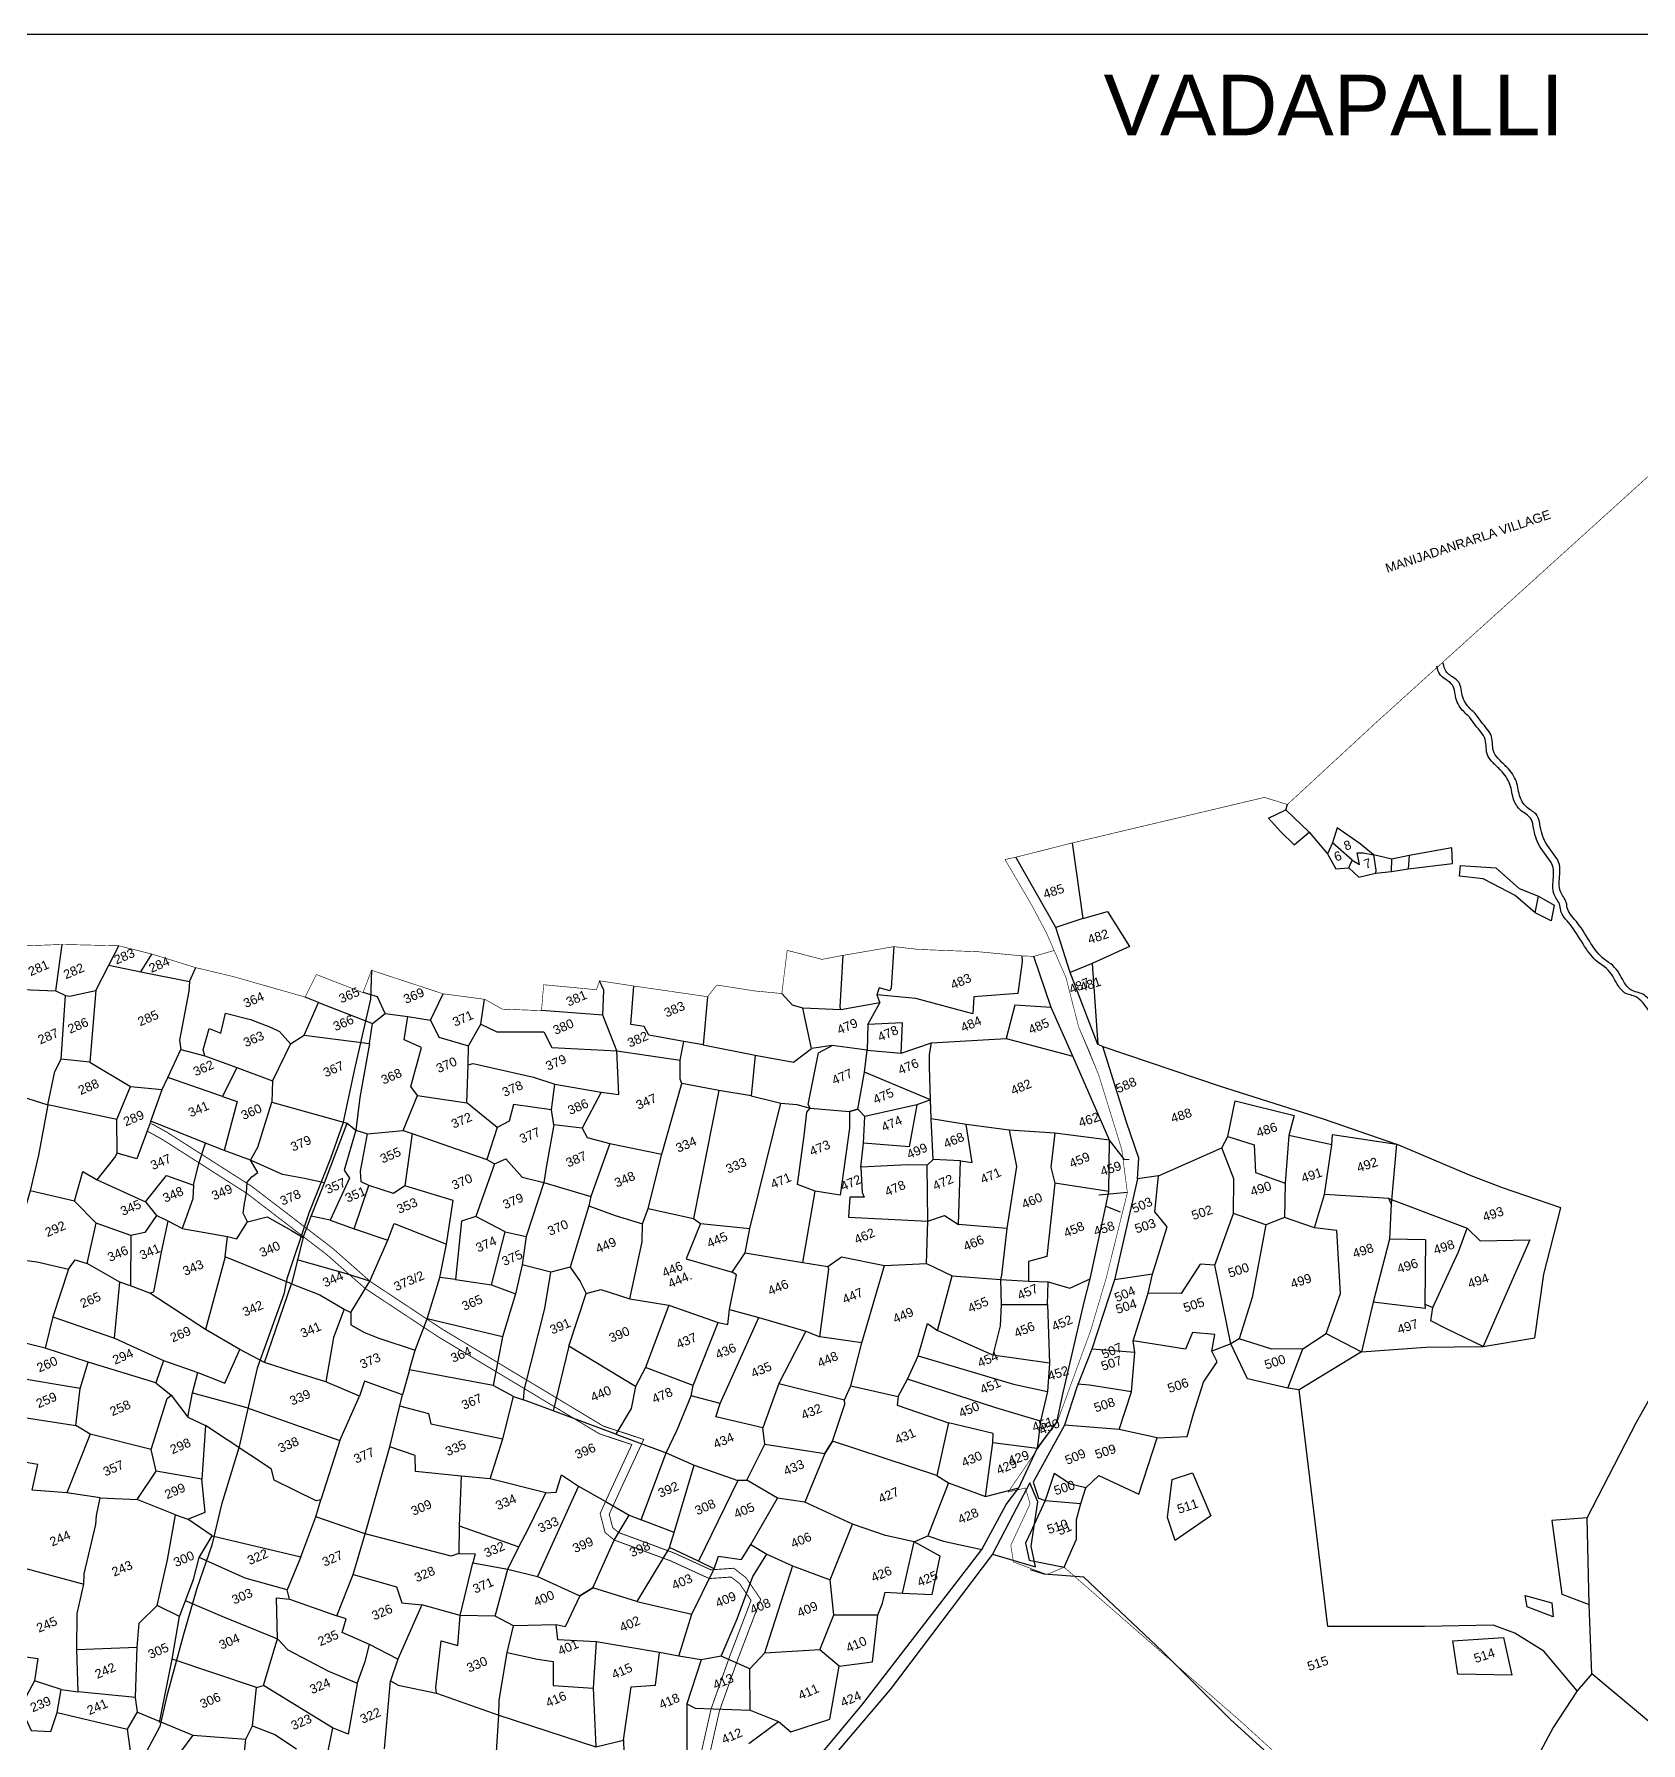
# Model space of a CAD drawing. Header units: millimetres. Extents: x 351621 to 362168, y 1842663 to 1850630.
# Drawn here: x 353626 to 357461, y 1846550 to 1850630 of the extents above; entities that cross this region are included whole.
import ezdxf

# ---------------------------------------------------------------- set-up
doc = ezdxf.new("R2010")
doc.units = ezdxf.units.MM
for name, color, linetype in [('Boundary', 5, 'Continuous'), ('DIMENSION', 7, 'Continuous'), ('Plot', 7, 'Continuous'), ('Plot NUmbers', 7, 'Continuous'), ('ROAD', 1, 'Continuous'), ('Stream', 4, 'Continuous'), ('TEXT', 7, 'Continuous')]:
    doc.layers.add(name, color=color, linetype=linetype)
doc.styles.get("Standard").update_dxf_attribs({"font": 'arial.ttf'})

msp = doc.modelspace()

# ---------------------------------------------------------------- linework, layer by layer
msp.add_lwpolyline([(351620.9, 1850630.1), (362168, 1850630.1), (362168, 1842663.4), (351620.9, 1842663.4)], close=True)
at = {"layer": 'Boundary', "const_width": 1.44}
for points in [[(355943.5, 1848659.4), (355969.7, 1848664.9), (356103.8, 1848698.8), (356562.7, 1848807.6), (356617.8, 1848790.7), (356828.6, 1848985.7), (357171, 1849295.3), (357811.2, 1849875.1)], [(356071.1, 1846963.7), (356043.7, 1846952), (355963.7, 1846982), (355957.4, 1847021.8), (356003.4, 1847120.6), (355992.3, 1847158.6), (355951.1, 1847148.8), (356028.9, 1847262.8), (356067.7, 1847314.7), (356148.3, 1847535.3), (356185.4, 1847660.8), (356235.7, 1847863.8), (356222.4, 1847966.3), (356167.5, 1848144.2), (356143, 1848205), (356119.3, 1848259.6), (356089.1, 1848377.5), (356042.4, 1848484.1), (356006.6, 1848551.6), (355943.5, 1848659.4)], [(353563.2, 1848451.6), (353692.8, 1848456.5), (353828.3, 1848453.3), (353906.7, 1848433.6), (354011.7, 1848401.1), (354101.6, 1848379.7), (354273, 1848330.8), (354299.9, 1848384.6), (354411, 1848341.4), (354431.2, 1848394.8), (354602.1, 1848338.7), (354701.4, 1848325.5), (354743.8, 1848302), (354837.1, 1848298.5), (354842.3, 1848360.3), (354968.2, 1848348.4), (354975.7, 1848369.7), (355057.6, 1848357.2), (355233.7, 1848331.7), (355255.5, 1848359.7), (355346.4, 1848345.4), (355410.8, 1848339.3), (355423.6, 1848442.4), (355506.8, 1848420.9), (355557.6, 1848430.5), (355678.3, 1848451.3), (355736.9, 1848444.6), (355880.8, 1848439), (355983.4, 1848429.3), (356012.6, 1848428), (356060.8, 1848442.1), (356089.1, 1848377.5), (356119.3, 1848259.6), (356167.5, 1848144.2), (356184.5, 1848089)], [(357602.4, 1845829.5), (357429.3, 1845770.8), (357166.6, 1845857), (357011.1, 1846137.9), (356969.1, 1846180.3), (356505.8, 1846601.6), (356084.5, 1846969.4), (356071.1, 1846963.7)]]:
    msp.add_lwpolyline(points, dxfattribs=at)
at = {"layer": 'Boundary'}
msp.add_lwpolyline([(356235.7, 1847863.8), (356167.8, 1847857.5)], dxfattribs=at)
at = {"layer": 'Plot'}
for points in [[(357333.2, 1847087.3), (357451.1, 1847315.6), (357529.1, 1847454.5), (357578.7, 1847535.8), (357701.3, 1847768.8), (357819.1, 1847990), (357850.1, 1848028.8), (358012.3, 1848209.1), (358371.6, 1848654.1), (358641.3, 1848962.7), (358791, 1849321.2), (358977.3, 1849746.7), (358381.4, 1850397)], [(356572.3, 1848758.2), (356613.6, 1848778.1), (356617.8, 1848790.7)], [(356572.3, 1848758.2), (356601.5, 1848726.4), (356634.1, 1848694.6), (356669.3, 1848724.4), (356613.6, 1848778.1)], [(356103.8, 1848698.8), (356129.3, 1848518.4), (356065, 1848497)], [(356669.3, 1848724.4), (356713.1, 1848673.2), (356733, 1848636.8), (356764.5, 1848639.4), (356788.4, 1848617.5), (356828.3, 1848627), (356865.9, 1848630.3), (356905.9, 1848637), (357012.1, 1848649.5), (357010.6, 1848687.5), (356908.2, 1848668.8), (356867, 1848660.5), (356823.5, 1848670.5), (356791.2, 1848696.6), (356736.7, 1848734.8), (356725.4, 1848698.8), (356713.1, 1848673.2)], [(356764.5, 1848639.4), (356772.6, 1848657.8), (356725.4, 1848698.8)], [(356565.9, 1847787.1), (356533.3, 1847613.3), (356502.3, 1847514.8), (356482.4, 1847502.7), (356437.2, 1847485), (356444.3, 1847525.1), (356390.8, 1847529.9), (356374.4, 1847489.7), (356249.8, 1847510.2), (356285, 1847624), (356295.8, 1847669.1), (356330.8, 1847782.5), (356301.3, 1847817.8), (356309.9, 1847904.2), (356260.1, 1847896.7), (356263, 1847946.3), (356233.3, 1848031.9), (356177.2, 1848213), (356164.9, 1848217.9), (356099.1, 1848389.7), (356065, 1848497), (355969.7, 1848664.9)], [(356772.6, 1848657.8), (356789.7, 1848647.7), (356784.2, 1848675.3), (356798.6, 1848675.5), (356823.5, 1848670.5), (356828.9, 1848634.2)], [(356865.9, 1848630.3), (356867, 1848660.5)], [(356908.2, 1848668.8), (356905.9, 1848637)], [(356828.9, 1848634.2), (356828.3, 1848627)], [(357209.1, 1848532.1), (357161.6, 1848573.7), (357108.4, 1848601.3), (357085.2, 1848612.9), (357028.7, 1848619.2), (357030.7, 1848645)], [(357030.7, 1848645), (357115.2, 1848639.6), (357171.1, 1848590.4), (357216.9, 1848571.4), (357254.3, 1848550.3), (357247.7, 1848513.2), (357209.1, 1848532.1), (357216.9, 1848571.4)], [(356129.3, 1848518.4), (356188, 1848535.4), (356240.4, 1848451.8), (356151.8, 1848411.3), (356099.1, 1848389.7)], [(353598.4, 1848349), (353678.1, 1848345.8), (353692.8, 1848456.5)], [(353678.1, 1848345.8), (353700.5, 1848334.6), (353710.1, 1848332.7), (353773.1, 1848346.5), (353804, 1848407.1), (353828.3, 1848453.3)], [(353804, 1848407.1), (353880.8, 1848391.3), (353906.7, 1848433.6)], [(355983.4, 1848429.3), (355984.2, 1848415.7), (355974.4, 1848339.7), (355869.3, 1848331.2), (355866.7, 1848291.2), (355730.8, 1848327.5), (355637.6, 1848336.5), (355644.8, 1848316.7), (355552, 1848300.5), (355461, 1848304.5)], [(355552, 1848300.5), (355550.2, 1848307.4), (355557.6, 1848430.5)], [(355614.3, 1848204.4), (355695.5, 1848196.7), (355768.3, 1848221.7), (355946.1, 1848231.8), (356105.6, 1848189.4), (356053.8, 1848306), (356012.6, 1848428)], [(355678.3, 1848451.3), (355671.5, 1848353), (355668.4, 1848346), (355642.9, 1848352.7), (355637.6, 1848336.5)], [(353880.8, 1848391.3), (353996.8, 1848368.4), (354011.7, 1848401.1)], [(356151.8, 1848411.3), (356164.9, 1848217.9)], [(353382.3, 1847796.7), (353433.7, 1847766), (353483.2, 1847757.3), (353519.2, 1847878.3), (353564.5, 1848030.5), (353578.3, 1848098.7), (353658.9, 1848073.5), (353675.5, 1848153.3), (353690.1, 1848182.7), (353700.5, 1848334.6)], [(353773.1, 1848346.5), (353758.6, 1848175.4), (353690.1, 1848182.7)], [(353996.8, 1848368.4), (353995.1, 1848345.3), (353973.3, 1848228), (353976, 1848205.7), (354033.7, 1848190.8), (354109.9, 1848163), (354194.8, 1848130.8), (354193.1, 1848079.9), (354373.3, 1848029.7), (354393.5, 1848013.2), (354421.4, 1848004), (354507.2, 1848012.4), (354528.6, 1848004.9), (354706.4, 1847943.2), (354724.9, 1847932.8), (354752.1, 1847944.3), (354790.8, 1847901.1), (354842.9, 1847887.9), (354954.6, 1847854.4), (354950.2, 1847832.5), (355012.9, 1847809.5), (355077.9, 1847789.4), (355092.1, 1847825.9), (355124, 1847955.9), (355171.8, 1848124.1), (355168.1, 1848134.8), (355167.9, 1848179.9), (355177.2, 1848224.8), (355093, 1848239.5), (355082.2, 1848260.2), (355050.2, 1848265.6), (355057.6, 1848357.2)], [(354304.5, 1848317.7), (354434, 1848267.8), (354464.3, 1848291.6), (354445.3, 1848331.3), (354411, 1848341.4)], [(354464.3, 1848291.6), (354518.4, 1848284.3), (354572.5, 1848275.8), (354602.1, 1848338.7)], [(355017.2, 1848202.5), (354983.2, 1848287.7), (354985.8, 1848347), (354975.7, 1848369.7)], [(355092.1, 1847825.9), (355199.8, 1847802.2), (355216.3, 1847789.8), (355334.4, 1847778.2), (355356.3, 1847865.1), (355408.3, 1848077.2), (355446.9, 1848074.6), (355478.4, 1848065.8), (355572.2, 1848057.5), (355592, 1848063.5), (355608, 1848151.7), (355614.3, 1848204.4), (355531.1, 1848214.8), (355481.5, 1848207.9), (355461, 1848304.5), (355436.1, 1848311.5), (355410.8, 1848339.3)], [(355233.7, 1848331.7), (355223.3, 1848216.5), (355177.2, 1848224.8)], [(354033.7, 1848190.8), (354029.4, 1848205.2), (354043.6, 1848256), (354071.8, 1848244.6), (354082.5, 1848292.4), (354142.2, 1848277.2), (354190, 1848259), (354211.5, 1848248.3), (354237.6, 1848219.5), (354194.8, 1848130.8)], [(354237.6, 1848219.5), (354270.9, 1848239.8), (354304.5, 1848317.7), (354273, 1848330.8)], [(354572.5, 1848275.8), (354592, 1848234.8), (354662.6, 1848214), (354692.2, 1848266), (354701.4, 1848325.5)], [(354983.2, 1848287.7), (354837.1, 1848298.5)], [(355615.9, 1848265.6), (355644.8, 1848316.7)], [(356053.8, 1848306), (355967, 1848311.3), (355946.1, 1848231.8)], [(354270.9, 1848239.8), (354426.2, 1848219.8), (354434, 1848267.8)], [(354507.2, 1848012.4), (354540.7, 1848096.1), (354525.4, 1848116.9), (354550.5, 1848210.1), (354509.3, 1848228.8), (354518.4, 1848284.3)], [(354692.2, 1848266), (354730.6, 1848247.7), (354842.5, 1848247.5), (354861.7, 1848210.8), (355017.2, 1848202.5), (355167.9, 1848179.9)], [(355695.5, 1848196.7), (355698.5, 1848269.1), (355615.9, 1848265.6), (355614.3, 1848204.4)], [(354426.2, 1848219.8), (354403.7, 1848091.1), (354393.5, 1848013.2)], [(354540.7, 1848096.1), (354659, 1848078.3), (354662, 1848168.9), (354662.6, 1848214)], [(355223.3, 1848216.5), (355346.9, 1848192), (355438.3, 1848175.6), (355481.5, 1848207.9)], [(355592, 1848063.5), (355572.2, 1848057.5), (355572.2, 1848017.4), (355550.1, 1847857.5), (355490.5, 1847867.5), (355447.9, 1847883.1), (355464.1, 1847999.5), (355470.5, 1848056.3), (355478.4, 1848065.8), (355474, 1848074.2), (355498.4, 1848197.9), (355531.1, 1848214.8)], [(356192.9, 1847988.9), (356062.7, 1848006), (355953.6, 1848013), (355851, 1848026.2), (355767.3, 1848040.1), (355765.7, 1848085.4), (355763, 1848163.9), (355763.2, 1848193.5), (355768.3, 1848221.7)], [(356177.2, 1848213), (356454.7, 1848119.1), (356702.9, 1848040.3), (356878.3, 1847979.5), (356865.6, 1847837.3), (356861.3, 1847752.9), (356822.2, 1847602.4), (356794.3, 1847483.3), (356646, 1847392.7), (356618.6, 1847396.6), (356654.2, 1847490.9), (356710, 1847527.3), (356794.3, 1847483.3)], [(353758.6, 1848175.4), (353856.3, 1848117.6), (353931.2, 1848110.4), (353945.4, 1848138.8), (353976, 1848205.7)], [(354662, 1848168.9), (354673.8, 1848172.1), (354817.9, 1848139.6), (354868.7, 1848123), (354979.9, 1848103.4), (355021.8, 1848098.5), (355017.2, 1848202.5)], [(355346.9, 1848192), (355337.8, 1848094.8), (355408.3, 1848077.2)], [(356239.8, 1847942), (356228.5, 1847943.3), (356192.9, 1847988.9), (356105.6, 1848189.4)], [(354109.9, 1848163), (354075.8, 1848093.6), (354110.7, 1848081.8), (354079.4, 1847964.7), (354034.9, 1847981.8), (353904.5, 1848034.5), (353931.2, 1848110.4)], [(354075.8, 1848093.6), (353945.4, 1848138.8)], [(355765.7, 1848085.4), (355608, 1848151.7)], [(353904.5, 1848034.5), (353871, 1847944.8), (353824.5, 1847957.7), (353823.5, 1848038.3), (353856.3, 1848117.6)], [(354979.9, 1848103.4), (354934.1, 1848018), (354866.4, 1848025.8), (354861.2, 1848061.9), (354868.7, 1848123)], [(355337.8, 1848094.8), (355260.5, 1848107.9), (355171.8, 1848124.1)], [(355260.5, 1848107.9), (355199.8, 1847802.2)], [(353823.5, 1848038.3), (353658.9, 1848073.5), (353636, 1847953.3), (353616.1, 1847867.9), (353576.4, 1847728.9), (353483.2, 1847757.3)], [(354142.8, 1847941.3), (354160.2, 1847972.7), (354193.1, 1848079.9)], [(354861.2, 1848061.9), (354770.6, 1848074.4), (354760.1, 1848034.2), (354731.4, 1848019.3), (354659, 1848078.3)], [(355765.7, 1848085.4), (355733.3, 1848073.6), (355609.3, 1848045.4), (355592, 1848063.5)], [(355733.3, 1848073.6), (355714.5, 1847973.4), (355605.7, 1847981.8)], [(357309.6, 1846674.2), (357230, 1846769.1), (357160.4, 1846812), (357108.9, 1846830.8), (356944.7, 1846827.8), (356714.1, 1846827.8), (356683.9, 1847077.6), (356646, 1847392.7), (356618.6, 1847396.6), (356522.2, 1847419.2), (356482.4, 1847502.7), (356444.6, 1847690.6), (356489.1, 1847814), (356490.1, 1847896.9), (356461.1, 1847970.5), (356475.4, 1847998.2), (356493.2, 1848082.8), (356633.8, 1848048), (356621.5, 1848000.6), (356612, 1847886.5), (356610.6, 1847804.5), (356565.9, 1847787.1), (356489.1, 1847814)], [(354332.6, 1847797.8), (354287.3, 1847807.3), (354319, 1847887.3), (354373.3, 1848029.7)], [(354393.5, 1848013.2), (354366.1, 1847917.5), (354378.8, 1847898), (354332.6, 1847797.8), (354389.9, 1847777.3), (354425.3, 1847880.9)], [(354866.4, 1848025.8), (354848.7, 1847928.4), (354842.9, 1847887.9), (354800.4, 1847758.9), (354790.7, 1847691.1), (354774.8, 1847622.1), (354744.1, 1847519.9), (354721.5, 1847403.6), (354521.9, 1847441.1), (354535.7, 1847487.7), (354564.3, 1847562.7), (354594.1, 1847661), (354610.3, 1847741)], [(354731.4, 1848019.3), (354706.4, 1847943.2)], [(354934.1, 1848018), (354946.2, 1847995.6), (355000, 1847981.3), (355124, 1847955.9)], [(355771.9, 1847942.6), (355757.4, 1847929.3), (355710.9, 1847929.9), (355599.6, 1847924.3), (355605.7, 1847981.8), (355609.3, 1848045.4)], [(355837, 1847939.5), (355771.9, 1847942.6), (355767.3, 1848040.1)], [(355947.8, 1847778), (355832.6, 1847787.6), (355837, 1847939.5), (355864.8, 1847935.6), (355851, 1848026.2)], [(355953.6, 1848013), (355971.1, 1847926.5), (355947.8, 1847778), (355935.1, 1847667.1), (355933.1, 1847656.7)], [(356062.7, 1848006), (356053.3, 1847924.7), (356062.9, 1847886.4), (356043.7, 1847711.6), (355999.9, 1847699.7), (355999.8, 1847652.8)], [(353979.7, 1847778.6), (354087.9, 1847759.1), (354110.2, 1847753.8), (354135.6, 1847794.3), (354125.1, 1847814.8), (354128, 1847837.8), (354132.7, 1847862.7), (354134.8, 1847888.6), (354145.4, 1847901.6), (354159.9, 1847911.6), (354142.8, 1847941.3), (354079.4, 1847964.7)], [(354006.1, 1847881.3), (354018.8, 1847933.8), (354034.9, 1847981.8)], [(354528.6, 1848004.9), (354510.9, 1847880), (354483.7, 1847861.9), (354425.3, 1847880.9), (354406.4, 1847889.7), (354405.1, 1847915), (354421.4, 1848004)], [(355000, 1847981.3), (354954.6, 1847854.4)], [(356184.5, 1847831.2), (356191.2, 1847866.3), (356192.9, 1847988.9)], [(356309.9, 1847904.2), (356461.1, 1847970.5), (356475.4, 1847998.2), (356538.4, 1847977.8), (356541.9, 1847911.8), (356612, 1847886.5)], [(356682.4, 1847779.4), (356706.4, 1847859.1), (356723.7, 1847977.7), (356621.5, 1848000.6)], [(356723.7, 1847977.7), (356725.6, 1848002.5), (356878.3, 1847979.5)], [(356794.3, 1847483.3), (356948, 1847494.6), (357085, 1847496.1), (357208.5, 1847517), (357230.2, 1847668.8), (357270.6, 1847827.7), (357131.5, 1847875.7), (357052.3, 1847905.8), (356878.3, 1847979.5)], [(353722.3, 1847843.7), (353742.1, 1847914), (353776.5, 1847894.3), (353818.8, 1847948.1), (353824.5, 1847957.7)], [(354319, 1847887.3), (354271.3, 1847897.7), (354219.2, 1847907.3), (354142.8, 1847941.3)], [(354724.9, 1847932.8), (354680.7, 1847806.9), (354646, 1847795.9), (354632.2, 1847656.4), (354594.1, 1847661)], [(355599.6, 1847924.3), (355602.9, 1847864.3), (355607.2, 1847852.9), (355573, 1847853.2), (355570.1, 1847805.3), (355759.1, 1847796.1), (355798.9, 1847809.3), (355832.6, 1847787.6)], [(355759.1, 1847796.1), (355757.4, 1847929.3)], [(353776.5, 1847894.3), (353892.1, 1847841.8), (353918.2, 1847809.6), (353890.5, 1847768.4), (353857.1, 1847761.5), (353774.4, 1847790.8)], [(353892.1, 1847841.8), (353941.6, 1847905.1), (354006.1, 1847881.3), (354004.5, 1847849.4), (353979.7, 1847778.6), (353946, 1847795.5)], [(356260.1, 1847896.7), (356204.8, 1847655.5), (356151, 1847489.7), (356115.1, 1847399.2), (356085.3, 1847308.6), (356010.6, 1847172.8), (356023.9, 1847134.5), (356039.5, 1847128.9), (356004.5, 1847051.9), (355992.8, 1847026.5), (356001.4, 1846986.1), (356084.5, 1846969.4), (356114.6, 1847036.6), (356114.3, 1847083.7), (356124.4, 1847121.6), (356136.7, 1847158.6), (356100.1, 1847168), (356060.6, 1847192.9), (356039.5, 1847128.9), (356124.4, 1847121.6)], [(356191.2, 1847866.3), (356062.9, 1847886.4)], [(353576.4, 1847728.9), (353571.4, 1847706.7), (353633.5, 1847698.4), (353708.3, 1847681.1), (353723.6, 1847703.6), (353752.3, 1847694.3), (353774.4, 1847790.8), (353722.3, 1847843.7), (353616.1, 1847867.9)], [(354389.9, 1847777.3), (354470.3, 1847750.5), (354485.2, 1847790.5), (354610.3, 1847741), (354625.9, 1847844.8), (354510.9, 1847880)], [(355323.3, 1847720.2), (355461, 1847696.8), (355490.5, 1847867.5)], [(356865.6, 1847837.3), (356865.6, 1847837.3), (356859.6, 1847850), (356706.4, 1847859.1)], [(356859.6, 1847850), (357046.5, 1847778.9), (357077.5, 1847748.5), (357196.7, 1847751.4), (357142.1, 1847627.8), (357085, 1847496.1), (356997.3, 1847538.9), (356960.4, 1847557.4), (356965.2, 1847589.3), (357025.8, 1847722.6), (357046.5, 1847778.9)], [(353902.1, 1847623.4), (353911.7, 1847627.1), (353930.8, 1847725.9), (353946, 1847795.5), (353918.2, 1847809.6)], [(354135.6, 1847794.3), (354182.1, 1847805.8), (354240.3, 1847773.1), (354268.2, 1847756.9), (354240.3, 1847646.1)], [(354268.2, 1847756.9), (354287.3, 1847807.3)], [(354632.2, 1847656.4), (354717.9, 1847643.4), (354750.7, 1847770.1), (354680.7, 1847806.9)], [(354950.2, 1847832.5), (354905.6, 1847686.2), (354859.7, 1847674.2), (354790.7, 1847691.1)], [(355461, 1847696.8), (355520.4, 1847687.7), (355552.9, 1847710.8), (355656.1, 1847690.2), (355755.9, 1847694.8), (355817.6, 1847665.5), (355933.1, 1847656.7), (355999.8, 1847652.8), (356046.6, 1847650.5), (356098.2, 1847635.5), (356146.7, 1847658.3), (356184.5, 1847831.2), (356218.8, 1847818)], [(356710, 1847527.3), (356744.5, 1847622.6), (356735.9, 1847773.6), (356682.4, 1847779.4), (356610.6, 1847804.5)], [(353708.3, 1847681.1), (353670.4, 1847567.6), (353652.2, 1847492.4), (353582.2, 1847510.1), (353526.8, 1847524.7), (353526.8, 1847561.6), (353444, 1847582.2), (353386.4, 1847593.5), (353416.4, 1847709.9), (353433.7, 1847766)], [(353857.1, 1847761.5), (353855.9, 1847640.9), (353830.4, 1847650), (353752.3, 1847694.3)], [(354750.7, 1847770.1), (354800.4, 1847758.9)], [(354905.6, 1847686.2), (354929.1, 1847651.5), (354943.4, 1847622.6), (354978.7, 1847632.6), (355047.9, 1847610), (355077.4, 1847746.2), (355077.9, 1847789.4)], [(355216.3, 1847789.8), (355182.7, 1847705.7), (355291.9, 1847673.7), (355323.3, 1847720.2), (355334.4, 1847778.2)], [(355755.9, 1847694.8), (355759.1, 1847796.1)], [(354176.1, 1847458.6), (354240.3, 1847646.1), (354081.9, 1847710.4), (354087.9, 1847759.1)], [(354382.1, 1847577.4), (354427.2, 1847652.8), (354470.3, 1847750.5)], [(356947.6, 1847751.1), (356861.3, 1847752.9)], [(356947.6, 1847751.1), (356945.8, 1847597.7), (356965.2, 1847589.3)], [(354081.9, 1847710.4), (354035.4, 1847537.1)], [(354427.2, 1847652.8), (354363.4, 1847672.2), (354253.7, 1847703.6)], [(355403.5, 1847407.8), (355560.5, 1847368.8), (355575.6, 1847402.4), (355601.4, 1847505.1), (355656.1, 1847690.2)], [(355601.4, 1847505.1), (355501.5, 1847519.3), (355523.1, 1847681.4), (355520.4, 1847687.7)], [(356444.6, 1847690.6), (356409.6, 1847692.7), (356364, 1847623.2), (356285, 1847624)], [(353670.4, 1847567.6), (353818.1, 1847516.7), (353830.4, 1847650)], [(353935.1, 1847462.9), (354016.4, 1847434.4), (354081.1, 1847409.1), (354116.8, 1847489.6), (354035.4, 1847537.1), (353902.1, 1847623.4), (353855.9, 1847640.9)], [(354240.3, 1847646.1), (354308.2, 1847619.8), (354365.7, 1847585.3), (354382.1, 1847577.4)], [(354717.9, 1847643.4), (354774.8, 1847622.1)], [(354769.9, 1847377), (354794.2, 1847369.2), (354796.4, 1847395.6), (354845.1, 1847586.8), (354859.7, 1847674.2)], [(355047.9, 1847610), (355140.8, 1847594.9), (355258.8, 1847553.7), (355282, 1847548.8), (355285.9, 1847584.9), (355302.5, 1847667.2), (355291.9, 1847673.7)], [(355331.9, 1846548.4), (355402.7, 1846600.8), (355432.6, 1846576), (355525.1, 1846606.7), (355547.3, 1846733.2), (355627.4, 1846743.8), (355640.1, 1846855.9), (355651.1, 1846883.6), (355657.4, 1846909.8), (355699, 1846907.3), (355769.9, 1846903.9), (355788.8, 1846996.1), (355726.6, 1847029.9), (355759.3, 1847044.1), (355797, 1847031.6), (355888.4, 1847011.9), (355946.6, 1847119.3), (355976.5, 1847158.7), (356020.4, 1847252.9), (356067.3, 1847315.7), (356080.5, 1847379.6), (356132.9, 1847601.9), (356146.7, 1847658.3)], [(355688.6, 1847376.7), (355711.2, 1847418.1), (355736, 1847474), (355758.7, 1847551.6), (355782.6, 1847534.5), (355817.6, 1847665.5)], [(355933.1, 1847656.7), (355934.3, 1847597.1), (355932.1, 1847546), (355914.5, 1847475.9), (355782.6, 1847534.5)], [(355934.3, 1847597.1), (356045.3, 1847596.5), (356046.6, 1847650.5)], [(356295.8, 1847669.1), (356204.8, 1847655.5)], [(355140.8, 1847594.9), (355085.7, 1847446.6), (355061.8, 1847401.3), (354902.1, 1847497), (354943.4, 1847622.6)], [(356945.8, 1847597.7), (356946.3, 1847587.1), (356822.2, 1847602.4)], [(354365.7, 1847585.3), (354340.5, 1847518.3), (354322.4, 1847412)], [(354382.1, 1847577.4), (354381.9, 1847548), (354414.5, 1847529.9), (354448.6, 1847516.4), (354535.7, 1847487.7)], [(354744.1, 1847519.9), (354564.3, 1847562.7)], [(355263.8, 1847360.7), (355356, 1847565.6)], [(355285.9, 1847584.9), (355356, 1847565.6), (355467.9, 1847533.2), (355501.5, 1847519.3)], [(356045.3, 1847596.5), (356050.1, 1847456.8), (356044.8, 1847388.9), (356028.6, 1847318), (356020.4, 1847252.9), (355914.4, 1847266), (355915.6, 1847288.6), (355808.4, 1847314)], [(353818.1, 1847516.7), (353935.1, 1847462.9), (353916.3, 1847409.9), (353754.9, 1847459.2)], [(354586.3, 1846668.5), (354585.2, 1846682.1), (354597.2, 1846793.8), (354637.6, 1846782.6), (354643.3, 1846853.9), (354673.2, 1846979.5), (354756.9, 1846965), (354782.6, 1847018.4), (354804.9, 1847059.9), (354847.4, 1847146.6), (354872.3, 1847148.9), (354884.6, 1847190.2), (354925.6, 1847163), (354993.1, 1847125), (355046, 1847093.4), (355075.1, 1847082.7), (355134.5, 1847242.9), (355160.6, 1847297.7), (355194.7, 1847378.4), (355199.4, 1847403.2), (355258.8, 1847553.7)], [(355467.9, 1847533.2), (355403.5, 1847407.8), (355365.8, 1847302.4)], [(353735.5, 1847395.8), (353754.9, 1847459.2), (353652.2, 1847492.4)], [(354521.9, 1847441.1), (354505.1, 1847380.8), (354414.8, 1847413.4), (354402.7, 1847377.8), (354322.4, 1847412), (354245.2, 1847435.7), (354176.1, 1847458.6), (354116.8, 1847489.6)], [(354902.1, 1847497), (354865, 1847342.8), (354794.2, 1847369.2)], [(356050.1, 1847456.8), (355914.5, 1847475.9)], [(356253.8, 1847481.8), (356151, 1847489.7)], [(356216.3, 1847298), (356245.8, 1847388.4), (356253.8, 1847481.8), (356249.8, 1847510.2)], [(356306.9, 1847278), (356378.1, 1847281.2), (356393.6, 1847335.3), (356417.3, 1847411.5), (356450, 1847459.8), (356437.2, 1847485)], [(356654.2, 1847490.9), (356580.5, 1847490.1), (356502.3, 1847514.8)], [(353992.7, 1847327.8), (354004.3, 1847385.6), (354016.4, 1847434.4)], [(355199.4, 1847403.2), (355085.7, 1847446.6)], [(355736, 1847474), (355964, 1847406.3), (356044.8, 1847388.9)], [(352961.5, 1847199.5), (353108.8, 1847139.7), (353117.5, 1847132.2), (353167.4, 1847113.6), (353351.6, 1847033.5), (353360.6, 1847026.8), (353434.4, 1847007.4), (353606.1, 1846966.6), (353744.4, 1846928.9), (353745, 1846953.4), (353773.2, 1847071.5), (353774.5, 1847092.7), (353783.6, 1847135.1), (353703.7, 1847147.1), (353621.4, 1847153.4), (353634.9, 1847214.8), (353411.6, 1847252.8), (353376.4, 1847255.1), (353235.3, 1847245.4), (353152.3, 1847277.9), (353176.6, 1847364.5), (353176.9, 1847396.2), (353024, 1847432.7)], [(353557.4, 1847378.2), (353587, 1847329.5), (353725.8, 1847307.9), (353735.5, 1847395.8), (353574.2, 1847423.5)], [(353916.3, 1847409.9), (353953.4, 1847380.4), (353992.7, 1847327.8), (354035.3, 1847308.1), (354026.4, 1847179.7), (353917.6, 1847198.6), (353905.6, 1847250.1), (353759.5, 1847286.7), (353725.8, 1847307.9)], [(354498.4, 1847354.6), (354567.7, 1847336.3), (354573.2, 1847311.4), (354744.5, 1847275.7), (354769.9, 1847377), (354721.5, 1847403.6)], [(355061.8, 1847401.3), (355051.2, 1847348), (355014.4, 1847286.9), (354865, 1847342.8)], [(355575.6, 1847402.4), (355688.6, 1847376.7), (355686.1, 1847356.1), (355808.4, 1847314), (355780.8, 1847188.3), (355532, 1847270.6), (355513.3, 1847240.6), (355465.8, 1847125), (355400.1, 1847133.9), (355327.2, 1847177), (355305.6, 1847176.1), (355211.6, 1846983.6), (355143, 1847016.2), (355153.6, 1847051.9), (355075.1, 1847082.7)], [(356028.6, 1847318), (355922, 1847350.1), (355711.2, 1847418.1)], [(356245.8, 1847388.4), (356145.3, 1847404.1), (356116.6, 1847406.1)], [(353905.6, 1847250.1), (353943.2, 1847372.3), (353953.4, 1847380.4)], [(354004.3, 1847385.6), (354130.9, 1847351.7), (354355.5, 1847272.2), (354402.7, 1847377.8)], [(354235.6, 1846893.1), (354348.3, 1846853.6), (354387.7, 1846952.3), (354416.3, 1847049), (354474.9, 1847256.9), (354505.1, 1847380.8)], [(355014.4, 1847286.9), (355134.5, 1847242.9), (355201.8, 1847212.8), (355305.6, 1847176.1), (355327.2, 1847177), (355369.9, 1847263.2), (355365.8, 1847302.4), (355253.3, 1847328.4), (355263.8, 1847360.7), (355194.7, 1847378.4)], [(355369.9, 1847263.2), (355513.3, 1847240.6), (355532, 1847270.6), (355561.3, 1847358.9), (355560.5, 1847368.8)], [(353759.5, 1847286.7), (353703.7, 1847147.1)], [(354310.7, 1847130.2), (354299.2, 1847127.5), (354198.8, 1847177), (354192.5, 1847203.6), (354035.3, 1847308.1)], [(354355.5, 1847272.2), (354310.7, 1847130.2)], [(354847.4, 1847146.6), (354714.7, 1847180.6), (354744.5, 1847275.7)], [(356136.7, 1847158.6), (356167.8, 1847188.5), (356263.1, 1847143.5), (356306.9, 1847278), (356216.3, 1847298), (356085.3, 1847308.6)], [(354714.7, 1847180.6), (354645, 1847187.1), (354536.7, 1847198.2), (354535.7, 1847235.9), (354474.9, 1847256.9)], [(355780.8, 1847188.3), (355808.4, 1847170.6), (355896.8, 1847138.4), (355914.4, 1847266)], [(353783.6, 1847135.1), (353871.5, 1847130.7), (353917.6, 1847198.6)], [(355153.6, 1847051.9), (355201.8, 1847212.8)], [(356331.1, 1847087.7), (356342.3, 1847178.6), (356390.8, 1847195), (356435.3, 1847092.1), (356349.7, 1847033.4), (356331.1, 1847087.7)], [(353963.7, 1847094.6), (353992.6, 1847083.8), (354034.3, 1847100.5), (354026.4, 1847179.7)], [(354645, 1847187.1), (354640.4, 1847068.3), (354639.6, 1847002.1), (354678.6, 1847001.6), (354673.2, 1846979.5)], [(354925.6, 1847163), (354827.9, 1846947)], [(355808.4, 1847170.6), (355759.3, 1847044.1)], [(355896.8, 1847138.4), (355976.5, 1847158.7)], [(356002.9, 1847171.1), (355972.1, 1847112), (355914.1, 1847000.3), (356016.2, 1846970.5), (356005.8, 1847019.3), (356021.7, 1847125.8), (356002.9, 1847171.1)], [(353814.7, 1846442.5), (353857.2, 1846519), (353848.5, 1846582.3), (353866.4, 1846612.9), (353872.8, 1846623.4), (353867.8, 1846658.2), (353871.5, 1846778.4), (353876.9, 1846835.6), (353919.5, 1846877.7), (353944.3, 1846987.3), (353963.7, 1847094.6), (353871.5, 1847130.7)], [(354050.9, 1847044.6), (354262.9, 1846994.2), (354298.6, 1847089.5), (354310.7, 1847130.2)], [(355249.3, 1846965.6), (355259.4, 1846995.7), (355314.7, 1846987.8), (355336.9, 1847023.5), (355400.1, 1847133.9)], [(355336.9, 1847023.5), (355375.2, 1847000.2), (355436, 1846972.5), (355525.8, 1846939.2), (355579.3, 1847071.8), (355465.8, 1847125)], [(353972.6, 1846851.4), (354006.3, 1846939.7), (354019.7, 1846992.6), (354050.9, 1847044.6), (353992.6, 1847083.8)], [(354639.6, 1847002.1), (354621.1, 1846995.4), (354416.3, 1847049), (354298.6, 1847089.5)], [(354640.4, 1847068.3), (354782.6, 1847018.4)], [(354726.1, 1846852.4), (354756.9, 1846965), (354827.9, 1846947), (354929, 1846901), (354960, 1846920.2), (355010.8, 1847034.2), (355046, 1847093.4)], [(355699, 1846907.3), (355726.6, 1847029.9), (355658, 1847044.8), (355579.3, 1847071.8)], [(357344.7, 1846714.7), (357337.8, 1846880), (357333.2, 1847087.3), (357249, 1847080.7), (357272.9, 1846905), (357337.8, 1846880)], [(354262.9, 1846994.2), (354230.1, 1846915.7), (354130, 1846943.4), (354019.7, 1846992.6)], [(355143, 1847016.2), (355065, 1846887.2), (354960, 1846920.2), (354929, 1846901), (354893.9, 1846826.7), (354872, 1846831.4), (354770, 1846829.8)], [(355081.2, 1846139.2), (355195.1, 1846125.9), (355244.1, 1846212), (355312.8, 1846293.9), (355601.7, 1846639.7), (355859.3, 1846974.5), (355888.4, 1847011.9)], [(355265.8, 1846757.3), (355303.9, 1846846.5), (355341.2, 1846947.3), (355375.2, 1847000.2)], [(355914.1, 1847000.3), (355669.2, 1846677.3), (355442, 1846409.6), (355542, 1846416.5), (355509.3, 1846260.4), (355429.2, 1846237.5), (355362, 1846301), (355442, 1846409.6)], [(354387.7, 1846952.3), (354491.1, 1846922.6), (354503.6, 1846884.3), (354551.2, 1846879.6), (354494, 1846749.5), (354426.2, 1846784.5)], [(355065, 1846887.2), (355195.6, 1846857.3), (355246.2, 1846959.4), (355249.3, 1846965.6), (355211.6, 1846983.6)], [(355436, 1846972.5), (355373.5, 1846776.9), (355369.1, 1846764.4), (355334.6, 1846727.1), (355265.8, 1846757.3), (355218.2, 1846748.5), (355165.3, 1846757.3), (355118.7, 1846765.5)], [(353690.4, 1846677.3), (353731, 1846671.5), (353727.5, 1846773), (353728.3, 1846858.5), (353744.4, 1846928.9)], [(353986.8, 1846889.9), (354074, 1846852.1), (354206.9, 1846798.6), (354204.7, 1846896.3), (354235.6, 1846893.1), (354230.1, 1846915.7)], [(355535.1, 1846855.9), (355525.8, 1846939.2)], [(353925.5, 1846598.2), (353955.1, 1846749.5), (353972.6, 1846851.4), (353919.5, 1846877.7)], [(354735.5, 1846616), (354735.9, 1846651.9), (354755, 1846765.4), (354770, 1846829.8), (354726.1, 1846852.4), (354643.3, 1846853.9), (354551.2, 1846879.6)], [(357185, 1846902.2), (357248.9, 1846884.5), (357251.8, 1846851), (357190.1, 1846874.6), (357185, 1846902.2)], [(353318.9, 1846830.7), (353359.9, 1846815.4), (353496.4, 1846777.3), (353577.4, 1846759.1), (353634.4, 1846751.7), (353626.8, 1846697.9), (353593.6, 1846634.9), (353618.5, 1846579.7), (353665.9, 1846576.7), (353681, 1846622.5), (353690.4, 1846677.3), (353626.8, 1846697.9)], [(353972.6, 1846851.4), (353972.6, 1846851.4)], [(354157.1, 1846681.9), (354173.1, 1846687), (354200.2, 1846777.4), (354206.9, 1846798.6), (354231.4, 1846771.8), (354328.3, 1846721), (354395.2, 1846693.2), (354397, 1846692), (354416.1, 1846744.1), (354426.2, 1846784.5), (354360.9, 1846813.4), (354370.7, 1846846.1), (354348.3, 1846853.6)], [(355033.2, 1846556.1), (355051, 1846683.4), (355109.1, 1846687.6), (355118.7, 1846765.5), (354967.8, 1846791.1), (354876.2, 1846796.2), (354872, 1846831.4)], [(355165.3, 1846757.3), (355195.6, 1846857.3)], [(355501.8, 1846771.9), (355535.1, 1846855.9), (355640.1, 1846855.9)], [(354967.8, 1846791.1), (354960.2, 1846680.8)], [(357012.8, 1846793.7), (357133.6, 1846801.5), (357153.6, 1846711.8), (357024.8, 1846714.3), (357012.8, 1846793.7)], [(353727.5, 1846773), (353871.5, 1846778.4)], [(353872.8, 1846623.4), (354004.4, 1846568.6), (354131.1, 1846558.6), (354147.3, 1846590.9), (354157.1, 1846681.9), (353955.1, 1846749.5)], [(354494, 1846749.5), (354476.6, 1846697.9)], [(354755, 1846765.4), (354827.6, 1846750.2), (354865.2, 1846744.4), (354864.6, 1846686.9), (354960.2, 1846680.8), (354966.6, 1846540.2)], [(355218.2, 1846748.5), (355184.1, 1846643.1), (355184.4, 1846523.9)], [(355547.3, 1846733.2), (355501.8, 1846771.9), (355369.1, 1846764.4)], [(355184.1, 1846643.1), (355204.2, 1846633), (355335.5, 1846628.4), (355334.6, 1846727.1)], [(358264.6, 1845999.6), (358209.2, 1846054.1), (358176.3, 1846077.3), (358082, 1846159.8), (357863.3, 1846309.7), (357841.5, 1846294.6), (357717.9, 1846414.4), (357596.7, 1846504.1), (357344.7, 1846714.7), (357309.6, 1846674.2), (357251.8, 1846586.9), (357129.5, 1846357.3), (357093, 1846291.5), (357054.1, 1846233.8), (357088, 1846199.1), (357011.1, 1846137.9)], [(353867.8, 1846658.2), (353731, 1846671.5)], [(354397, 1846692), (354375.5, 1846570.9), (354337.8, 1846585.6), (354173.1, 1846687)], [(354462.1, 1846535.7), (354476.6, 1846697.9), (354495.1, 1846687.7), (354586.3, 1846668.5), (354735.5, 1846616), (354966.6, 1846540.2), (355033.2, 1846556.1), (355033.8, 1846527.6)], [(353681, 1846622.5), (353848.5, 1846582.3)], [(355335.5, 1846628.4), (355402.7, 1846600.8)], [(354122.6, 1846472), (354131.1, 1846558.6), (354147.3, 1846590.9), (354200.4, 1846570.2), (354252.5, 1846535.5)], [(354337.8, 1846585.6), (354322.9, 1846510.7)], [(354720.5, 1846377.1), (354735.5, 1846616)], [(354004.4, 1846568.6), (353963.9, 1846513.7), (353945.5, 1846394.8), (353887.8, 1846415.3), (353828.8, 1846225.2)]]:
    msp.add_lwpolyline(points, dxfattribs=at)
at = {"layer": 'ROAD'}
for points in [[(354431.2, 1848394.8), (354428.6, 1848326), (354391.2, 1848162.8), (354362.7, 1848029.1), (354333.6, 1847945.2), (354281.9, 1847815.2), (354228.9, 1847658.1), (354222.3, 1847621.1), (354158.4, 1847444.4), (354114.3, 1847254.4), (354073.2, 1847118.8), (354049.8, 1847022.2), (354014.3, 1846918.2), (353982.2, 1846808.8), (353942.6, 1846662.1), (353925.7, 1846588.9), (353874.4, 1846491.6)], [(357195, 1845842), (357194.1, 1845859.7), (357072.5, 1846099.3), (357053.1, 1846119), (356996.9, 1846139.1), (356852.2, 1846274.9), (356588.6, 1846508.4), (356481.3, 1846606.6), (356319.2, 1846767.9), (356132.1, 1846946), (356037.1, 1846953.1), (356004.8, 1846963.5)]]:
    msp.add_lwpolyline(points, dxfattribs=at)
at = {"layer": 'ROAD', "const_width": 2.16}
for points in [[(355208.7, 1846374.7), (355210.8, 1846492.9), (355242.1, 1846631.6), (355286, 1846755.5), (355337.4, 1846890.2), (355310, 1846930.2), (355289.8, 1846945.9), (355237.7, 1846942.3), (355144, 1846985.1), (355010.8, 1847034.2), (354988.9, 1847052.2), (354977.1, 1847097.6), (355002.5, 1847153.7), (355052.8, 1847262.3), (354975.9, 1847287.6), (354589.5, 1847520.2), (354416.4, 1847634.8), (354324.6, 1847715.7), (354132.7, 1847862.7), (353932.2, 1847990.7), (353895.7, 1848010.9)], [(355229.2, 1846374.4), (355231.3, 1846490.5), (355261.8, 1846625.9), (355305.3, 1846748.4), (355360.4, 1846892.9), (355325.1, 1846944.4), (355296.2, 1846966.9), (355241.5, 1846963.1), (355151.8, 1847004.1), (355021.2, 1847052.2), (355007.1, 1847063.8), (354998.8, 1847095.7), (355021.2, 1847145.1), (355081.1, 1847274.6), (354984.5, 1847306.4), (354600.5, 1847537.6), (354428.9, 1847651.2), (354337.7, 1847731.6), (354144.5, 1847879.5), (353942.7, 1848008.3), (353905.6, 1848028.8)]]:
    msp.add_lwpolyline(points, dxfattribs=at)
at = {"layer": 'Stream'}
for points in [[(357830, 1848003), (357817.3, 1848023.4), (357796.1, 1848030.7), (357774.9, 1848063.5), (357754.5, 1848077), (357725.6, 1848107.1), (357696, 1848113.5), (357675.6, 1848130.4), (357650, 1848147.8), (357608.8, 1848198.6), (357586.5, 1848205.1), (357568.5, 1848228.2), (357548.9, 1848242.6), (357523.1, 1848252.7), (357493.3, 1848279.3), (357465.1, 1848318.8), (357450.9, 1848330.6), (357422.7, 1848341.3), (357404.9, 1848361.9), (357394.2, 1848380.7), (357379.4, 1848399.2), (357359.1, 1848414), (357327.2, 1848451.9), (357295.9, 1848499.9), (357281.8, 1848517.2), (357271.6, 1848533.4), (357268.2, 1848549.6), (357254.4, 1848576.1), (357252.8, 1848617), (357251.8, 1848640.3), (357223.3, 1848685.5), (357206, 1848730.9), (357198.1, 1848758.1), (357176.1, 1848775.7), (357158.4, 1848801), (357149, 1848838.6), (357126.5, 1848872.6), (357108.6, 1848890.3), (357095.9, 1848907.1), (357089.7, 1848946), (357066.1, 1848980.6), (357053.1, 1848998.1), (357032.9, 1849018.7), (357017.9, 1849054.3), (357013.7, 1849072.6), (357002.6, 1849084.5), (356981.2, 1849101.7), (356974.6, 1849121.4)], [(357845.2, 1848009.8), (357832.4, 1848030.3), (357811.3, 1848037.6), (357790.1, 1848070.3), (357769.7, 1848083.8), (357740.7, 1848113.9), (357711.2, 1848120.3), (357690.8, 1848137.2), (357665.1, 1848154.7), (357624, 1848205.4), (357601.7, 1848212), (357583.7, 1848235), (357564.1, 1848249.4), (357538.3, 1848259.5), (357508.5, 1848286.2), (357480.3, 1848325.7), (357466, 1848337.4), (357437.8, 1848348.1), (357420.1, 1848368.7), (357409.4, 1848387.5), (357394.5, 1848406), (357374.3, 1848420.8), (357342.4, 1848458.7), (357311.1, 1848506.7), (357296.9, 1848524), (357286.8, 1848540.2), (357283.4, 1848556.4), (357269.5, 1848583), (357268, 1848623.8), (357266.9, 1848647.2), (357238.5, 1848692.4), (357221.2, 1848737.7), (357213.3, 1848765), (357191.2, 1848782.5), (357173.5, 1848807.9), (357164.2, 1848845.4), (357141.7, 1848879.5), (357123.8, 1848897.2), (357111, 1848913.9), (357104.9, 1848952.8), (357081.3, 1848987.4), (357068.3, 1849005), (357048.1, 1849025.5), (357033.1, 1849061.2), (357028.8, 1849079.4), (357017.7, 1849091.3), (356996.3, 1849108.6), (356989.8, 1849128.3)]]:
    msp.add_spline(points, degree=3, dxfattribs=at)

# ---------------------------------------------------------------- texts
at = {"layer": 'DIMENSION'}
msp.add_text('MANIJADANRARLA VILLAGE ', height=21.839, rotation=18.3754, dxfattribs=at).set_placement((356856, 1849343.7))
at = {"layer": 'Plot NUmbers'}
for s, height, rotation, p in [('8', 21.8, 18.3754, (356756.6, 1848680.3)), ('6', 21.8, 18.3754, (356733.4, 1848654.5)), ('7', 21.8, 18.3754, (356804.5, 1848636.9)), ('485', 21.84, 18.3754, (356038.9, 1848565.3)), ('482', 21.84, 18.3754, (356145.2, 1848457)), ('281', 21.65, 23.4179, (353617.5, 1848380.5)), ('283', 21.65, 23.4179, (353822.3, 1848408.3)), ('284', 21.65, 23.4179, (353905.6, 1848388.3)), ('282', 21.65, 23.4179, (353701.7, 1848373.1)), ('483', 21.65, 23.4179, (355819.2, 1848348.5)), ('487', 21.65, 23.4179, (356102, 1848338)), ('481', 21.84, 18.3754, (356126.6, 1848343)), ('364', 21.65, 23.4179, (354131.1, 1848304.5)), ('365', 21.65, 23.4179, (354359, 1848315.6)), ('369', 21.65, 23.4179, (354513.4, 1848314.4)), ('381', 21.65, 23.4179, (354901.7, 1848308.1)), ('285', 21.65, 23.4179, (353879.1, 1848260.8)), ('371', 21.65, 23.4179, (354630.6, 1848259.9)), ('383', 21.65, 23.4179, (355135.6, 1848281.9)), ('287', 21.65, 23.4179, (353640.6, 1848217.4)), ('286', 21.65, 23.4179, (353711.8, 1848243.1)), ('366', 21.65, 23.4179, (354345.2, 1848249.3)), ('380', 21.65, 23.4179, (354870.3, 1848240.2)), ('479', 21.65, 23.4179, (355548.2, 1848241.1)), ('478', 21.65, 23.4179, (355645.2, 1848224.1)), ('484', 21.65, 23.4179, (355843.5, 1848246.7)), ('485', 21.65, 23.4179, (356005.1, 1848241.5)), ('363', 21.65, 23.4179, (354131, 1848210.9)), ('382', 21.65, 23.4179, (355047.8, 1848210.1)), ('362', 21.65, 23.4179, (354011.3, 1848141.4)), ('367', 21.65, 23.4179, (354321.7, 1848139.1)), ('370', 21.65, 23.4179, (354591.4, 1848149.1)), ('379', 21.65, 23.4179, (354852.7, 1848154.8)), ('476', 21.65, 23.4179, (355693.8, 1848145.1)), ('288', 21.65, 23.4179, (353736.8, 1848096.6)), ('368', 21.65, 23.4179, (354459.9, 1848121.7)), ('378', 21.65, 23.4179, (354748.9, 1848092.3)), ('477', 21.65, 23.4179, (355535.9, 1848120.8)), ('482', 21.65, 23.4179, (355963, 1848096.1)), ('588', 21.65, 23.4179, (356213.7, 1848100.9)), ('386', 21.65, 23.4179, (354905.4, 1848049)), ('347', 21.65, 23.4179, (355068.3, 1848061.5)), ('475', 21.65, 23.4179, (355634.2, 1848074.7)), ('289', 21.65, 23.4179, (353844.7, 1848021.8)), ('341', 21.65, 23.4179, (353999.5, 1848043.4)), ('360', 21.65, 23.4179, (354125.5, 1848037)), ('372', 21.65, 23.4179, (354627.4, 1848016.5)), ('474', 21.65, 23.4179, (355654.1, 1848008.9)), ('462', 21.84, 18.3754, (356123.2, 1848019.7)), ('488', 21.84, 18.3754, (356343.4, 1848029.9)), ('377', 21.65, 23.4179, (354790.4, 1847980.9)), ('468', 21.65, 23.4179, (355802.4, 1847969.1)), ('486', 21.84, 18.3754, (356547.6, 1847995.7)), ('379', 21.65, 23.4179, (354243.8, 1847961.7)), ('355', 21.65, 23.4179, (354457.7, 1847933.3)), ('334', 21.65, 23.4179, (355163.4, 1847958.9)), ('473', 21.65, 23.4179, (355482.5, 1847950.8)), ('499', 21.65, 23.4179, (355714.7, 1847943.6)), ('347', 21.65, 23.4179, (353909.3, 1847917.4)), ('387', 21.65, 23.4179, (354901.1, 1847923.8)), ('333', 21.65, 23.4179, (355282.8, 1847909)), ('459', 21.65, 23.4179, (356102.6, 1847921.9)), ('459', 21.84, 18.3754, (356175.3, 1847903)), ('492', 21.84, 18.3754, (356787.5, 1847912.2)), ('349', 21.65, 23.4179, (354055.4, 1847845.1)), ('357', 21.65, 23.4179, (354326.4, 1847860)), ('370', 21.65, 23.4179, (354628.4, 1847870.2)), ('348', 21.65, 23.4179, (355016.9, 1847875.9)), ('471', 21.65, 23.4179, (355389.6, 1847872.5)), ('472', 21.65, 23.4179, (355556.7, 1847867.7)), ('478', 21.65, 23.4179, (355662.2, 1847854.5)), ('472', 21.65, 23.4179, (355776.6, 1847868.7)), ('471', 21.65, 23.4179, (355890.4, 1847884.5)), ('490', 21.84, 18.3754, (356533.5, 1847855)), ('491', 21.84, 18.3754, (356654.9, 1847887.3)), ('345', 21.65, 23.4179, (353837.6, 1847808)), ('348', 21.65, 23.4179, (353938.7, 1847839.5)), ('378', 21.65, 23.4179, (354218.8, 1847832.7)), ('351', 21.65, 23.4179, (354374.1, 1847839.6)), ('353', 21.65, 23.4179, (354497.3, 1847813)), ('379', 21.65, 23.4179, (354750.3, 1847823.9)), ('460', 21.65, 23.4179, (355989, 1847824.7)), ('503', 21.65, 23.4179, (356251.7, 1847814.2)), ('503', 21.84, 18.3754, (356257.5, 1847766.2)), ('502', 21.84, 18.3754, (356393.1, 1847798.1)), ('493', 21.84, 18.3754, (357087.9, 1847794.5)), ('292', 21.65, 23.4179, (353657.5, 1847757.4)), ('370', 21.65, 23.4179, (354857.3, 1847760.5)), ('445', 21.65, 23.4179, (355237.5, 1847731.4)), ('462', 21.65, 23.4179, (355589.3, 1847740.4)), ('466', 21.65, 23.4179, (355849.7, 1847723.9)), ('458', 21.65, 23.4179, (356089.3, 1847756.1)), ('458', 21.84, 18.3754, (356159.3, 1847759.9)), ('346', 21.65, 23.4179, (353806.8, 1847698.2)), ('341', 21.65, 23.4179, (353883.3, 1847703)), ('340', 21.65, 23.4179, (354169.6, 1847709.1)), ('374', 21.65, 23.4179, (354685.9, 1847720.8)), ('375', 21.65, 23.4179, (354748.2, 1847688.4)), ('449', 21.65, 23.4179, (354971.9, 1847718.3)), ('498', 21.84, 18.3754, (356777.6, 1847707)), ('498', 21.84, 18.3754, (356970.6, 1847715.5)), ('343', 21.65, 23.4179, (353986.4, 1847665)), ('446', 21.65, 23.4179, (355130.6, 1847661)), ('500', 21.84, 18.3754, (356480.3, 1847660.5)), ('496', 21.84, 18.3754, (356883.6, 1847670.6)), ('344', 21.65, 23.4179, (354320.4, 1847637.4)), ('373/2', 21.65, 23.4179, (354490.3, 1847628.1)), ('444.', 21.65, 23.4179, (355144.8, 1847635.1)), ('446', 21.65, 23.4179, (355383, 1847617.8)), ('457', 21.65, 23.4179, (355978.7, 1847607)), ('504', 21.65, 23.4179, (356210.7, 1847601.9)), ('499', 21.84, 18.3754, (356629.3, 1847634.8)), ('494', 21.84, 18.3754, (357052.5, 1847635.1)), ('265', 21.65, 23.4179, (353741.5, 1847587.7)), ('342', 21.65, 23.4179, (354129, 1847567.4)), ('365', 21.65, 23.4179, (354652.7, 1847581.4)), ('447', 21.65, 23.4179, (355560.9, 1847597.6)), ('455', 21.65, 23.4179, (355860.4, 1847576.3)), ('504', 21.84, 18.3754, (356212, 1847574)), ('505', 21.84, 18.3754, (356373.6, 1847577.6)), ('391', 21.65, 23.4179, (354862.7, 1847524.9)), ('449', 21.65, 23.4179, (355681.5, 1847551.2)), ('452', 21.65, 23.4179, (356060.9, 1847532.8)), ('497', 21.84, 18.3754, (356884.2, 1847525.8)), ('269', 21.65, 23.4179, (353956.5, 1847505.9)), ('341', 21.65, 23.4179, (354267.2, 1847516.4)), ('390', 21.65, 23.4179, (355003.8, 1847505.3)), ('437', 21.65, 23.4179, (355164.3, 1847490.4)), ('456', 21.65, 23.4179, (355970.9, 1847517)), ('294', 21.65, 23.4179, (353818.9, 1847452.7)), ('373', 21.65, 23.4179, (354409.3, 1847442.7)), ('364', 21.65, 23.4179, (354626.1, 1847457.4)), ('436', 21.65, 23.4179, (355258, 1847465.7)), ('448', 21.65, 23.4179, (355501.4, 1847445.8)), ('454', 21.65, 23.4179, (355883.7, 1847445.9)), ('507', 21.84, 18.3754, (356177.1, 1847438.3)), ('507', 21.65, 23.4179, (356179.9, 1847466.4)), ('500', 21.84, 18.3754, (356567.3, 1847441.3)), ('260', 21.65, 23.4179, (353638.1, 1847434.2)), ('435', 21.65, 23.4179, (355342.7, 1847421.1)), ('452', 21.84, 18.3754, (356049.8, 1847414.3)), ('339', 21.65, 23.4179, (354241.8, 1847355.1)), ('440', 21.65, 23.4179, (354959.9, 1847364)), ('478', 21.65, 23.4179, (355106.4, 1847359.9)), ('451', 21.65, 23.4179, (355889.7, 1847382.1)), ('506', 21.84, 18.3754, (356335.8, 1847385.3)), ('259', 21.65, 23.4179, (353636.4, 1847348.7)), ('258', 21.65, 23.4179, (353812.5, 1847329.8)), ('367', 21.65, 23.4179, (354651.9, 1847345.1)), ('432', 21.65, 23.4179, (355462.6, 1847321.1)), ('450', 21.65, 23.4179, (355838.6, 1847326.1)), ('508', 21.84, 18.3754, (356160, 1847339)), ('451', 21.84, 18.3754, (356012.4, 1847292.3)), ('450', 21.65, 23.4179, (356030.4, 1847285.1)), ('298', 21.65, 23.4179, (353956.1, 1847239)), ('338', 21.65, 23.4179, (354214, 1847242.2)), ('335', 21.65, 23.4179, (354613.2, 1847234.4)), ('434', 21.65, 23.4179, (355252.8, 1847252)), ('431', 21.65, 23.4179, (355686.4, 1847262.6)), ('377', 21.65, 23.4179, (354394.6, 1847216.6)), ('396', 21.65, 23.4179, (354922.5, 1847227)), ('430', 21.65, 23.4179, (355845.4, 1847207.9)), ('429', 21.84, 18.3754, (355955.2, 1847212.3)), ('509', 21.65, 23.4179, (356092.4, 1847213.5)), ('509', 21.84, 18.3754, (356162.6, 1847227.4)), ('357', 21.65, 23.4179, (353796.1, 1847186)), ('433', 21.65, 23.4179, (355420.5, 1847187.7)), ('429', 21.65, 23.4179, (355928.6, 1847189.9)), ('299', 21.65, 23.4179, (353943.2, 1847131.5)), ('392', 21.65, 23.4179, (355120.9, 1847135)), ('427', 21.65, 23.4179, (355646.8, 1847121.7)), ('500', 21.84, 18.3754, (356064.5, 1847141)), ('309', 21.65, 23.4179, (354531.3, 1847092.1)), ('334', 21.65, 23.4179, (354733.2, 1847105.1)), ('308', 21.65, 23.4179, (355208.9, 1847093.3)), ('405', 21.65, 23.4179, (355301.9, 1847085.3)), ('428', 21.65, 23.4179, (355836.7, 1847072.1)), ('511', 21.84, 18.3754, (356358.8, 1847096.8)), ('333', 21.65, 23.4179, (354834.4, 1847051.3)), ('510', 21.84, 18.3754, (356048.2, 1847048.2)), ('51', 21.65, 23.4179, (356074.3, 1847045)), ('244', 21.65, 23.4179, (353669, 1847018.5)), ('332', 21.65, 23.4179, (354705.6, 1846991.8)), ('399', 21.65, 23.4179, (354917, 1847003)), ('398', 21.65, 23.4179, (355052.9, 1846993.1)), ('406', 21.65, 23.4179, (355437.8, 1847014.3)), ('300', 21.65, 23.4179, (353964.5, 1846969.5)), ('322', 21.65, 23.4179, (354140.5, 1846974.2)), ('327', 21.65, 23.4179, (354319.2, 1846970.4)), ('243', 21.65, 23.4179, (353817, 1846946.6)), ('328', 21.65, 23.4179, (354539.2, 1846933)), ('403', 21.65, 23.4179, (355153.7, 1846914.8)), ('426', 21.65, 23.4179, (355629.6, 1846933.3)), ('425', 21.65, 23.4179, (355739.4, 1846922.2)), ('303', 21.65, 23.4179, (354103.6, 1846880.2)), ('371', 21.65, 23.4179, (354678.8, 1846906.1)), ('400', 21.65, 23.4179, (354824, 1846875.3)), ('409', 21.65, 23.4179, (355257.9, 1846872.5)), ('326', 21.65, 23.4179, (354437.7, 1846842.2)), ('408', 21.65, 23.4179, (355340.5, 1846856.4)), ('409', 21.65, 23.4179, (355452.9, 1846849.2)), ('245', 21.65, 23.4179, (353637.3, 1846812.7)), ('402', 21.65, 23.4179, (355029.1, 1846814.2)), ('305', 21.65, 23.4179, (353903.5, 1846749.9)), ('304', 21.65, 23.4179, (354073, 1846772.2)), ('235', 21.65, 23.4179, (354308.9, 1846780.5)), ('401', 21.65, 23.4179, (354881.9, 1846758.2)), ('410', 21.65, 23.4179, (355569.6, 1846765.4)), ('242', 21.65, 23.4179, (353776.7, 1846702.5)), ('330', 21.65, 23.4179, (354664.2, 1846717.5)), ('415', 21.65, 23.4179, (355010.2, 1846701.7)), ('515', 21.84, 18.3754, (356669.5, 1846721.5)), ('514', 21.84, 18.3754, (357067, 1846740.3)), ('324', 21.65, 23.4179, (354289.4, 1846666.1)), ('413', 21.65, 23.4179, (355252, 1846676.7)), ('239', 21.65, 23.4179, (353622.4, 1846622.5)), ('306', 21.65, 23.4179, (354027.5, 1846631.6)), ('416', 21.65, 23.4179, (354852.8, 1846634.3)), ('418', 21.65, 23.4179, (355123.2, 1846629.8)), ('411', 21.65, 23.4179, (355455.6, 1846652)), ('424', 21.65, 23.4179, (355556.5, 1846635)), ('241', 21.65, 23.4179, (353757.7, 1846615.9)), ('323', 21.65, 23.4179, (354244.8, 1846579.9)), ('322', 21.65, 23.4179, (354409.9, 1846595.3)), ('412', 21.65, 23.4179, (355272.7, 1846546.6))]:
    msp.add_text(s, height=height, rotation=rotation, dxfattribs=at).set_placement(p)
at = {"layer": 'TEXT', "color": 5}
msp.add_text('VADAPALLI', height=144.42, dxfattribs=at).set_placement((356179, 1850388.7))

doc.saveas('drawing.dxf')
